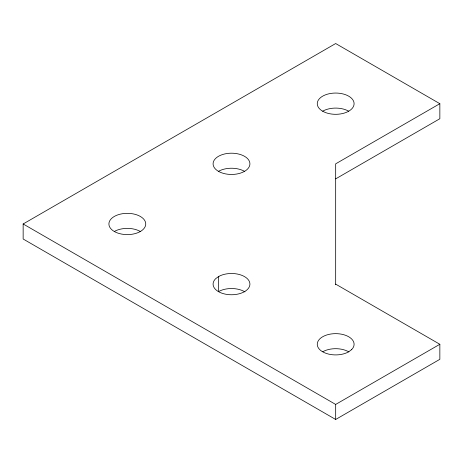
<?xml version="1.0" encoding="UTF-8"?>
<svg xmlns="http://www.w3.org/2000/svg" width="463" height="463" viewBox="0 0 463 463"><rect width="100%" height="100%" fill="white"/><g stroke="black" fill="none" stroke-linecap="round" stroke-linejoin="round"><path stroke-width="0.69" d="M335.675 178.868L439.85 118.725L439.85 103.689L335.675 43.534L23.15 223.97L23.15 239.006L335.675 419.466L439.85 359.317L439.85 344.281L335.675 284.132M218.524 276.637L218.524 291.673L218.906 291.401A18.416 10.632 0 0 1 244.939 291.893M335.675 419.466L335.675 404.43L439.85 344.281M335.675 284.762L335.675 163.833L439.85 103.689M23.15 223.97L335.675 404.43M322.653 111.201A18.416 10.632 0 0 0 353.466 106.438A18.416 10.632 0 0 0 330.906 93.416A18.416 10.632 0 0 0 322.653 111.201A18.416 10.632 0 0 1 348.697 111.201M114.303 231.494A18.416 10.632 0 0 0 145.116 226.725A18.416 10.632 0 0 0 122.562 213.703A18.416 10.632 0 0 0 114.303 231.494A18.416 10.632 0 0 1 140.347 231.494M218.478 171.345A18.416 10.632 0 0 0 249.291 166.582A18.416 10.632 0 0 0 226.737 153.56A18.416 10.632 0 0 0 218.478 171.345A18.416 10.632 0 0 1 244.522 171.345M322.838 351.695A18.416 10.632 0 0 1 348.876 351.903M351.492 349.727L348.512 351.903A18.416 10.632 0 0 1 318.284 347.777A18.416 10.632 0 0 1 337.539 333.701A18.416 10.632 0 0 1 351.492 349.727M218.906 276.365L215.862 278.512A18.416 10.632 0 0 0 229.301 294.682A18.416 10.632 0 0 0 249.001 280.815A18.416 10.632 0 0 0 218.906 276.365"/></g></svg>
